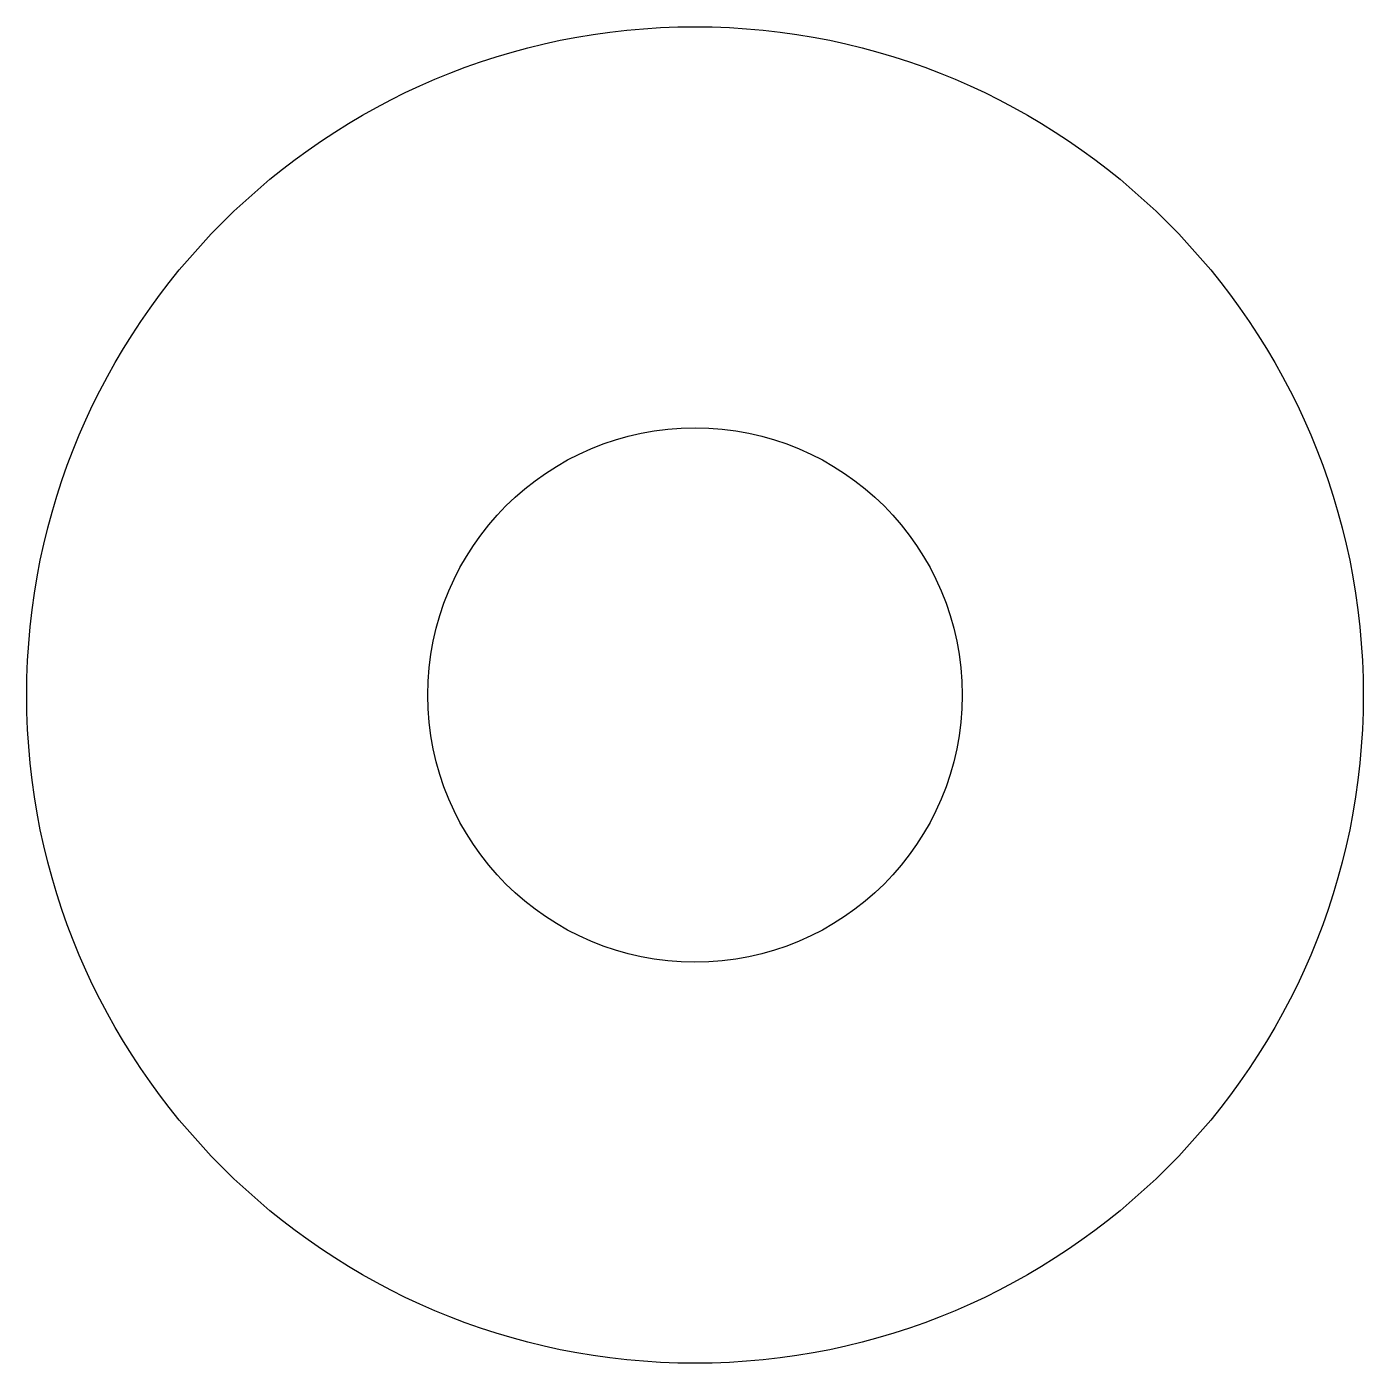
# Model space of a CAD drawing. Header units: millimetres. Extents: x -100 to 100, y -100 to 100.
import ezdxf

# ---------------------------------------------------------------- set-up
doc = ezdxf.new("R2010")
doc.units = ezdxf.units.MM

msp = doc.modelspace()

# ---------------------------------------------------------------- linework, layer by layer
for radius in [100, 40]:
    msp.add_circle((0, 0), radius)

doc.saveas('drawing.dxf')
